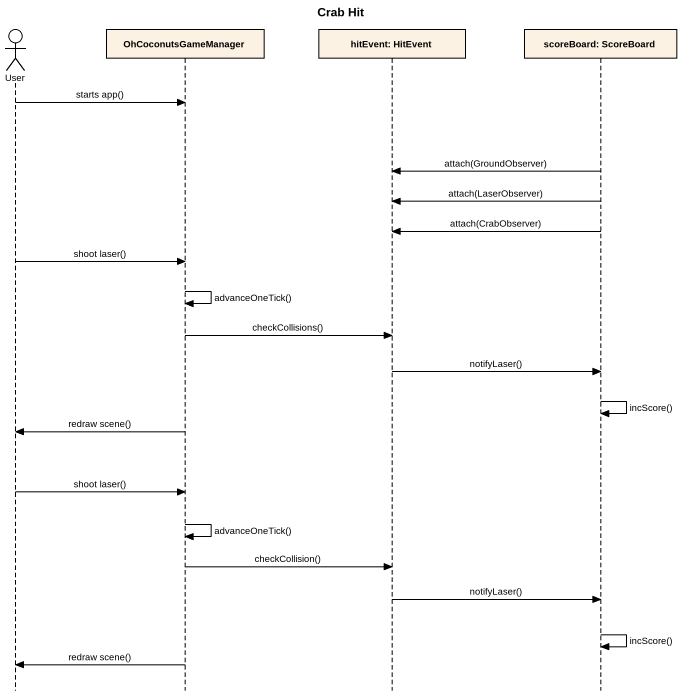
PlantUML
@startuml
title Crab Hit
hide footbox
actor User
participant OhCoconutsGameManager
participant "hitEvent: HitEvent" as hitEvent_HitEvent
participant "scoreBoard: ScoreBoard" as scoreBoard_ScoreBoard

User -> OhCoconutsGameManager : starts app()
scoreBoard_ScoreBoard -> hitEvent_HitEvent : attach(GroundObserver)
scoreBoard_ScoreBoard -> hitEvent_HitEvent : attach(LaserObserver)
scoreBoard_ScoreBoard -> hitEvent_HitEvent : attach(CrabObserver)
User -> OhCoconutsGameManager : shoot laser()
OhCoconutsGameManager -> OhCoconutsGameManager : advanceOneTick()
OhCoconutsGameManager -> hitEvent_HitEvent : checkCollisions()
hitEvent_HitEvent -> scoreBoard_ScoreBoard : notifyLaser()
scoreBoard_ScoreBoard -> scoreBoard_ScoreBoard : incScore()
OhCoconutsGameManager -> User : redraw scene()
User -> OhCoconutsGameManager : shoot laser()
OhCoconutsGameManager -> OhCoconutsGameManager : advanceOneTick()
OhCoconutsGameManager -> hitEvent_HitEvent : checkCollision()
hitEvent_HitEvent -> scoreBoard_ScoreBoard : notifyLaser()
scoreBoard_ScoreBoard -> scoreBoard_ScoreBoard : incScore()
OhCoconutsGameManager -> User : redraw scene()
@enduml
